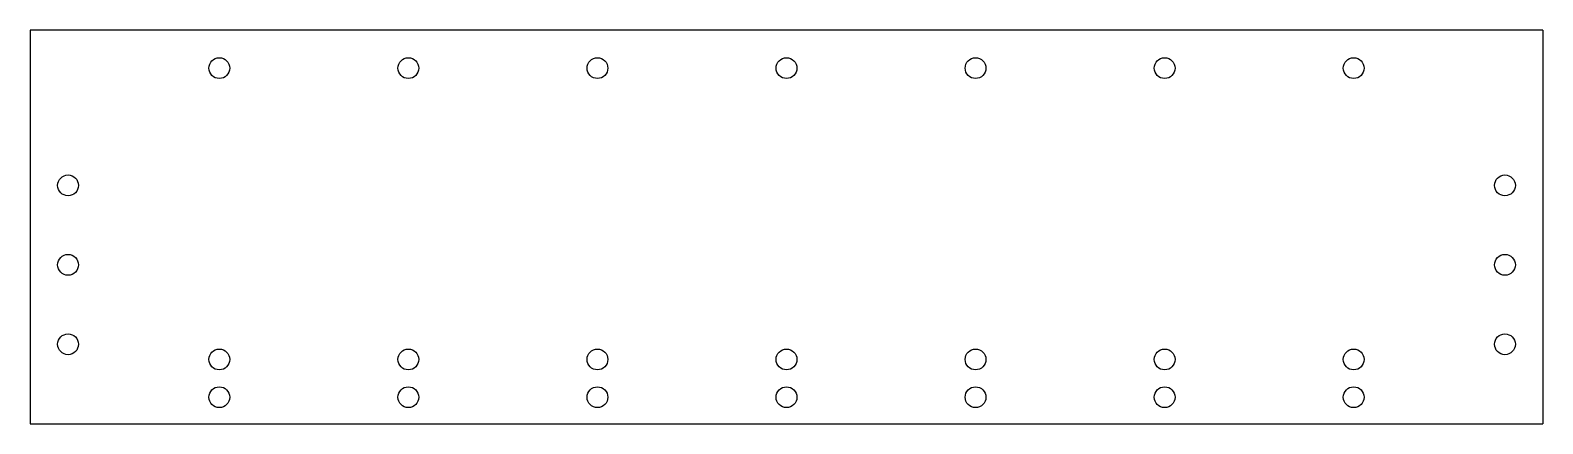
# Model space of a CAD drawing. Extents: x -200 to 200, y -104 to 0.
import ezdxf

# ---------------------------------------------------------------- set-up
doc = ezdxf.new("R2010")
doc.units = 0
doc.layers.add('VISIBLE', color=7, linetype='CONTINUOUS')

msp = doc.modelspace()

# ---------------------------------------------------------------- linework, layer by layer
at = {"layer": 'VISIBLE'}
for p, q in [((200, 0), (-200, 0)), ((-200, 0), (-200, -104)), ((200, 0), (200, -104)), ((-200, -104), (200, -104))]:
    msp.add_line(p, q, dxfattribs=at)
for centre in [(-150, -10), (-100, -10), (-50, -10), (0, -10), (50, -10), (100, -10), (150, -10), (-190, -41), (190, -41), (-190, -62), (190, -62), (-190, -83), (190, -83), (-150, -87), (-100, -87), (-50, -87), (0, -87), (50, -87), (100, -87), (150, -87), (-150, -97), (-100, -97), (-50, -97), (0, -97), (50, -97), (100, -97), (150, -97)]:
    msp.add_circle(centre, 2.75, dxfattribs=at)

doc.saveas('drawing.dxf')
